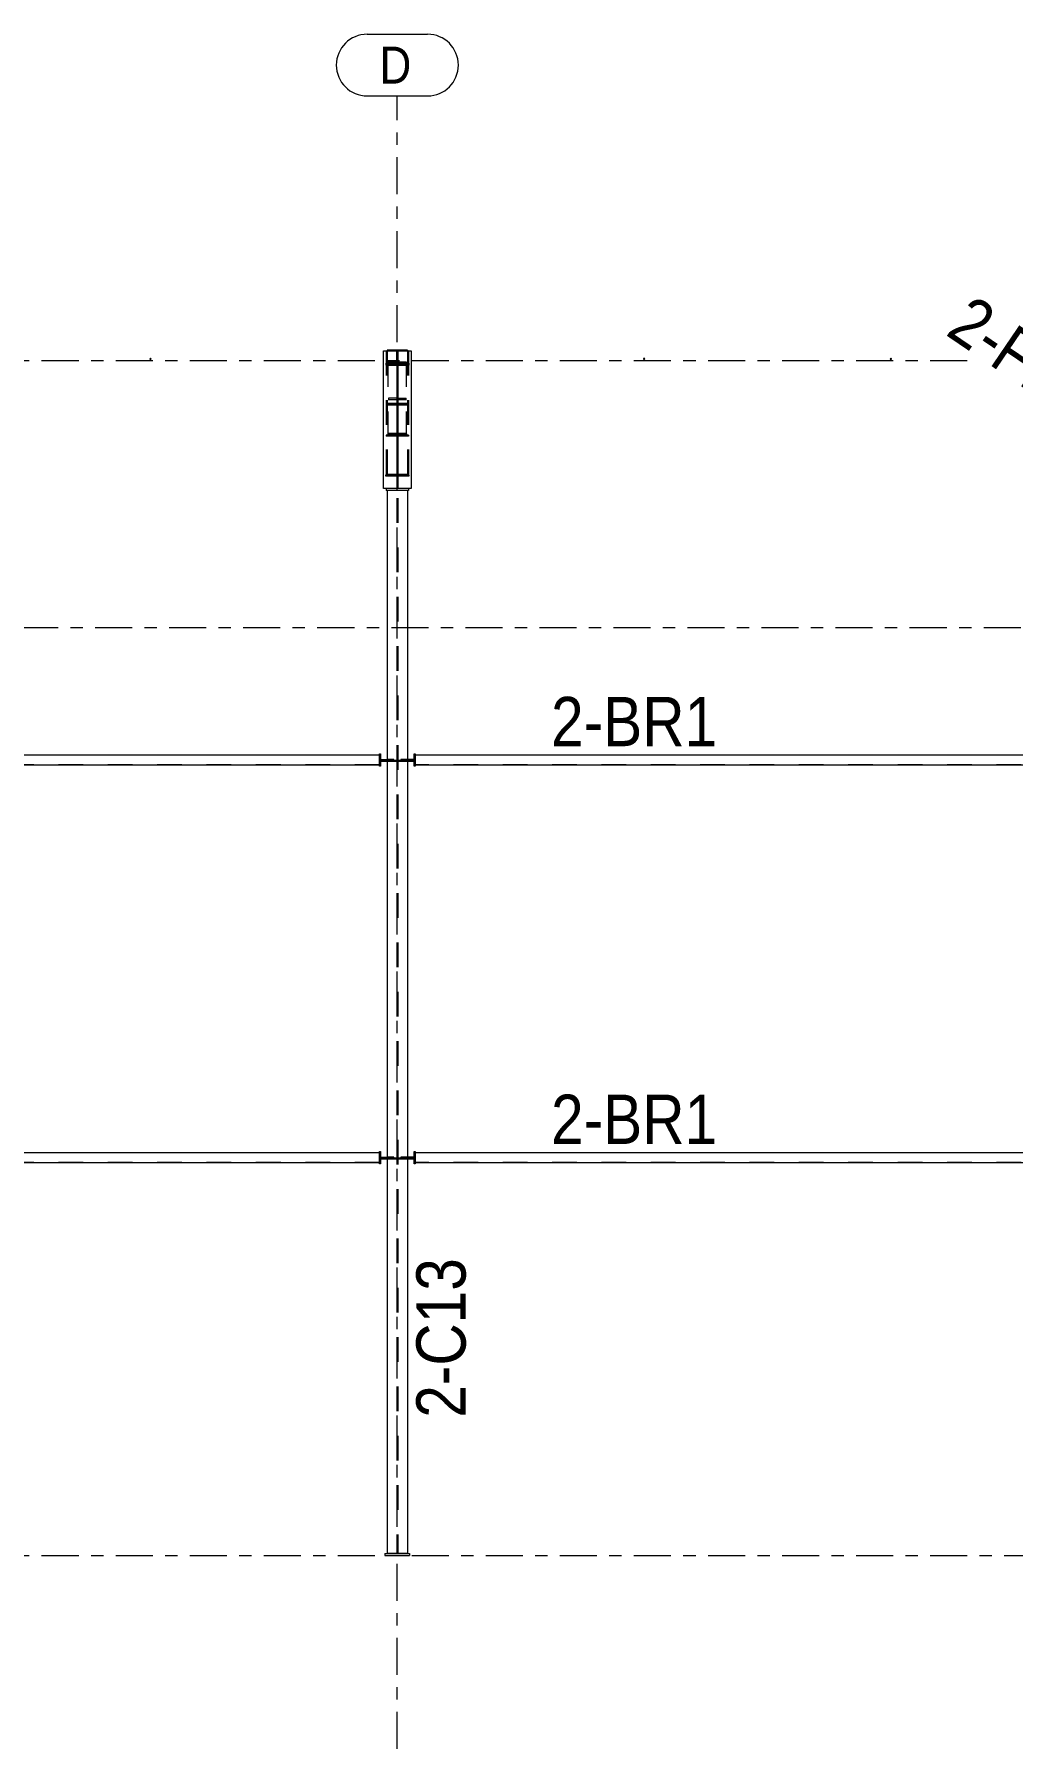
# Model space of a CAD drawing. Header units: millimetres. Extents: x -56 to 1115, y -311 to 509.
# Drawn here: x 880.3 to 959.6, y 226.4 to 365.3 of the extents above; entities that cross this region are included whole.
import ezdxf

# ---------------------------------------------------------------- set-up
doc = ezdxf.new("R2010")
doc.units = ezdxf.units.MM
for name, pattern in [('XKITLINE00', [0]), ('XKITLINE02', [4, 2, -2]), ('XKITLINE03', [6, 3, -1, 1, -1])]:
    doc.linetypes.add(name, pattern=pattern)
for name, color, linetype, lineweight in [('Part', 2, 'Continuous', 0), ('PartMark', 7, 'Continuous', 0), ('S-grid', 1, 'Continuous', 0)]:
    doc.layers.add(name, color=color, linetype=linetype, lineweight=lineweight)
doc.styles.add('ARIAL', font='ARIAL.TTF')

# ---------------------------------------------------------------- blocks, each defined once
blk = doc.blocks.new('*A174')
at = {"layer": 'Part'}
blk.add_hatch(color=3, dxfattribs=at).paths.add_polyline_path([(949.72, 339.07), (949.76, 339.05), (949.77, 339.02), (949.76, 338.98), (949.73, 338.97), (949.69, 338.98), (949.68, 339.01), (949.69, 339.05)], flags=17)
blk = doc.blocks.new('*A189')
at = {"layer": 'Part'}
blk.add_hatch(color=3, dxfattribs=at).paths.add_polyline_path([(889.72, 339.07), (889.76, 339.05), (889.77, 339.02), (889.76, 338.98), (889.73, 338.97), (889.69, 338.98), (889.68, 339.01), (889.69, 339.05)], flags=17)
blk = doc.blocks.new('*A190')
at = {"layer": 'Part'}
blk.add_hatch(color=3, dxfattribs=at).paths.add_polyline_path([(909.68, 338.6), (909.68, 339.51), (909.77, 339.51), (909.77, 338.6)], flags=17)
blk = doc.blocks.new('*A191')
at = {"layer": 'Part'}
blk.add_hatch(color=3, dxfattribs=at).paths.add_polyline_path([(908.91, 335.26), (908.91, 335.34), (909.69, 335.34), (909.69, 335.26)], flags=17)
blk = doc.blocks.new('*A192')
at = {"layer": 'Part'}
blk.add_hatch(color=3, dxfattribs=at).paths.add_polyline_path([(908.91, 332.76), (908.91, 332.84), (909.69, 332.84), (909.69, 332.76)], flags=17)
blk = doc.blocks.new('*A193')
at = {"layer": 'Part'}
blk.add_hatch(color=3, dxfattribs=at).paths.add_polyline_path([(909.76, 335.26), (909.76, 335.34), (910.54, 335.34), (910.54, 335.26)], flags=17)
blk = doc.blocks.new('*A194')
at = {"layer": 'Part'}
blk.add_hatch(color=3, dxfattribs=at).paths.add_polyline_path([(909.76, 332.76), (909.76, 332.84), (910.54, 332.84), (910.54, 332.76)], flags=17)
blk = doc.blocks.new('*A195')
at = {"layer": 'Part'}
blk.add_hatch(color=3, dxfattribs=at).paths.add_polyline_path([(909.68, 329.02), (909.68, 329.55), (909.77, 329.55), (909.77, 329.02)], flags=17)
blk = doc.blocks.new('*A196')
at = {"layer": 'Part'}
blk.add_hatch(color=3, dxfattribs=at).paths.add_polyline_path([(929.72, 339.07), (929.76, 339.05), (929.77, 339.02), (929.76, 338.98), (929.73, 338.97), (929.69, 338.98), (929.68, 339.01), (929.69, 339.05)], flags=17)
blk = doc.blocks.new('*A202')
at = {"layer": 'Part'}
blk.add_hatch(color=3, dxfattribs=at).paths.add_polyline_path([(908.79, 329.55), (908.79, 329.63), (910.66, 329.63), (910.66, 329.55)], flags=17)
blk = doc.blocks.new('*A203')
at = {"layer": 'Part'}
blk.add_hatch(color=3, dxfattribs=at).paths.add_polyline_path([(908.79, 338.51), (908.79, 338.6), (910.66, 338.6), (910.66, 338.51)], flags=17)
blk = doc.blocks.new('*A204')
at = {"layer": 'Part'}
blk.add_hatch(color=3, dxfattribs=at).paths.add_polyline_path([(909.69, 329.63), (909.69, 338.51), (909.76, 338.51), (909.76, 329.63)], flags=17)
blk = doc.blocks.new('*A1191')
at = {"layer": 'S-grid', "color": 1, "linetype": 'XKITLINE03', "lineweight": 0}
blk.add_line((-7.1, 338.9), (956.29, 338.9), dxfattribs=at)
blk = doc.blocks.new('*A1192')
at = {"layer": 'S-grid', "color": 1, "linetype": 'XKITLINE03', "lineweight": 0}
blk.add_line((591.24, 317.24), (1107.46, 317.24), dxfattribs=at)
blk = doc.blocks.new('*A1193')
at = {"layer": 'S-grid', "color": 1, "linetype": 'XKITLINE03', "lineweight": 0}
blk.add_line((-7.1, 242.03), (1107.46, 242.03), dxfattribs=at)
blk = doc.blocks.new('*A1939')
at = {"layer": 'S-grid', "color": 1, "linetype": 'XKITLINE03', "lineweight": 0}
blk.add_line((909.72, 226.36), (909.72, 360.33), dxfattribs=at)
at = {"layer": 'S-grid', "color": 3, "style": 'ARIAL', "width": 0.85}
blk.add_text('D', height=3, dxfattribs=at).set_placement((908.28, 361.33))
blk = doc.blocks.new('*A1941')
at = {"layer": 'Part', "color": 2, "linetype": 'XKITLINE00', "lineweight": 0}
for p, q in [((911.18, 274.68), (968.27, 274.68)), ((968.27, 273.85), (911.18, 273.85))]:
    blk.add_line(p, q, dxfattribs=at)
at = {"layer": 'Part', "color": 7, "linetype": 'XKITLINE02', "lineweight": 0}
for p, q in [((911.18, 273.85), (911.18, 274.68)), ((968.27, 274.65), (911.18, 274.65)), ((968.27, 273.88), (911.18, 273.88)), ((968.27, 274.68), (968.27, 273.85))]:
    blk.add_line(p, q, dxfattribs=at)
blk = doc.blocks.new('*A1942')
at = {"layer": 'Part', "color": 2, "linetype": 'XKITLINE00', "lineweight": 0}
for p, q in [((911.18, 306.92), (968.27, 306.92)), ((968.27, 306.09), (911.18, 306.09))]:
    blk.add_line(p, q, dxfattribs=at)
at = {"layer": 'Part', "color": 7, "linetype": 'XKITLINE02', "lineweight": 0}
for p, q in [((911.18, 306.09), (911.18, 306.92)), ((968.27, 306.89), (911.18, 306.89)), ((968.27, 306.12), (911.18, 306.12)), ((968.27, 306.92), (968.27, 306.09))]:
    blk.add_line(p, q, dxfattribs=at)
blk = doc.blocks.new('*A1948')
at = {"layer": 'Part', "color": 2, "linetype": 'XKITLINE00', "lineweight": 0}
for start, end in [(51.1129, 231.1129), (231.1129, 51.1129)]:
    blk.add_arc((949.72, 339.02), 0.05, start, end, dxfattribs=at)
blk = doc.blocks.new('*A1982')
at = {"layer": 'Part', "color": 2, "linetype": 'XKITLINE00', "lineweight": 0}
for p, q in [((908.89, 339.72), (908.89, 339.68)), ((910.56, 339.72), (908.89, 339.72)), ((910.56, 339.72), (910.56, 339.68)), ((908.89, 328.34), (908.89, 242.19)), ((910.56, 328.34), (910.56, 242.19))]:
    blk.add_line(p, q, dxfattribs=at)
at = {"layer": 'Part', "color": 7, "linetype": 'XKITLINE02', "lineweight": 0}
for p, q in [((908.89, 339.68), (908.89, 328.34)), ((909.68, 339.72), (909.68, 242.19)), ((909.77, 339.72), (909.77, 242.19)), ((910.56, 339.68), (910.56, 328.34)), ((910.56, 242.19), (908.89, 242.19))]:
    blk.add_line(p, q, dxfattribs=at)
blk = doc.blocks.new('*A1984')
at = {"layer": 'Part', "color": 2, "linetype": 'XKITLINE00', "lineweight": 0}
for p, q in [((851.18, 274.68), (908.27, 274.68)), ((908.27, 273.85), (851.18, 273.85))]:
    blk.add_line(p, q, dxfattribs=at)
at = {"layer": 'Part', "color": 7, "linetype": 'XKITLINE02', "lineweight": 0}
for p, q in [((851.18, 273.85), (851.18, 274.68)), ((908.27, 274.65), (851.18, 274.65)), ((908.27, 273.88), (851.18, 273.88)), ((908.27, 274.68), (908.27, 273.85))]:
    blk.add_line(p, q, dxfattribs=at)
blk = doc.blocks.new('*A1985')
at = {"layer": 'Part', "color": 2, "linetype": 'XKITLINE00', "lineweight": 0}
for p, q in [((851.18, 306.92), (908.27, 306.92)), ((908.27, 306.09), (851.18, 306.09))]:
    blk.add_line(p, q, dxfattribs=at)
at = {"layer": 'Part', "color": 7, "linetype": 'XKITLINE02', "lineweight": 0}
for p, q in [((851.18, 306.09), (851.18, 306.92)), ((908.27, 306.89), (851.18, 306.89)), ((908.27, 306.12), (851.18, 306.12)), ((908.27, 306.92), (908.27, 306.09))]:
    blk.add_line(p, q, dxfattribs=at)
blk = doc.blocks.new('*A2001')
at = {"layer": 'Part', "color": 2, "linetype": 'XKITLINE00', "lineweight": 0}
for start, end in [(51.1129, 231.1129), (231.1129, 51.1129)]:
    blk.add_arc((889.72, 339.02), 0.05, start, end, dxfattribs=at)
blk = doc.blocks.new('*A2002')
at = {"layer": 'Part', "color": 7, "linetype": 'XKITLINE02', "lineweight": 0}
for p, q in [((909.7, 332.99), (909.7, 335.72)), ((909.7, 335.72), (909.75, 335.72)), ((909.7, 335.61), (909.75, 335.61)), ((909.75, 335.72), (909.75, 332.99)), ((909, 333.03), (909, 332.9)), ((909, 332.99), (909.7, 332.99)), ((909, 332.9), (910.45, 332.9)), ((909.75, 332.99), (910.45, 332.99)), ((910.45, 333.03), (910.45, 332.9))]:
    blk.add_line(p, q, dxfattribs=at)
blk = doc.blocks.new('*A2003')
at = {"layer": 'Part', "color": 7, "linetype": 'XKITLINE02', "lineweight": 0}
for p, q in [((908.81, 339.68), (910.64, 339.68)), ((908.81, 339.68), (908.81, 328.51)), ((910.64, 339.68), (910.64, 328.51))]:
    blk.add_line(p, q, dxfattribs=at)
at = {"layer": 'Part', "color": 2, "linetype": 'XKITLINE00', "lineweight": 0}
for p, q in [((908.81, 328.51), (908.81, 328.34)), ((910.64, 328.34), (908.81, 328.34)), ((910.64, 328.51), (910.64, 328.34))]:
    blk.add_line(p, q, dxfattribs=at)
blk = doc.blocks.new('*A2004')
at = {"layer": 'Part', "color": 2, "linetype": 'XKITLINE00', "lineweight": 0}
for p, q in [((908.6, 328.51), (908.6, 339.68)), ((908.6, 339.68), (910.85, 339.68)), ((910.85, 339.68), (910.85, 328.51)), ((910.85, 328.51), (908.6, 328.51))]:
    blk.add_line(p, q, dxfattribs=at)
blk = doc.blocks.new('*A2005')
at = {"layer": 'Part', "color": 7, "linetype": 'XKITLINE02', "lineweight": 0}
for p, q in [((908.97, 332.75), (908.97, 338.75)), ((910.47, 338.75), (908.97, 338.75)), ((910.47, 332.75), (910.47, 338.75)), ((910.47, 332.75), (908.97, 332.75))]:
    blk.add_line(p, q, dxfattribs=at)
blk = doc.blocks.new('*A2006')
at = {"layer": 'Part', "color": 2, "linetype": 'XKITLINE00', "lineweight": 0}
for p, q in [((909.68, 339.68), (909.77, 339.68)), ((909.68, 338.6), (909.68, 339.68)), ((909.68, 339.51), (909.77, 339.51)), ((909.77, 339.68), (909.77, 338.6)), ((909.77, 338.6), (909.68, 338.6))]:
    blk.add_line(p, q, dxfattribs=at)
at = {"layer": 'Part', "color": 7, "linetype": 'XKITLINE02', "lineweight": 0}
for p, q in [((909.68, 338.78), (909.77, 338.78)), ((909.68, 338.64), (909.77, 338.64))]:
    blk.add_line(p, q, dxfattribs=at)
blk = doc.blocks.new('*A2007')
at = {"layer": 'Part', "color": 7, "linetype": 'XKITLINE02', "lineweight": 0}
for p, q in [((909.7, 339.03), (909.7, 338.6)), ((909.75, 338.64), (909.7, 338.64)), ((909.75, 339.03), (909.75, 338.6))]:
    blk.add_line(p, q, dxfattribs=at)
blk = doc.blocks.new('*A2008')
at = {"layer": 'Part', "color": 7, "linetype": 'XKITLINE02', "lineweight": 0}
for p, q in [((909.68, 338.7), (908.93, 338.7)), ((908.93, 338.7), (908.93, 338.62)), ((908.93, 338.62), (909.68, 338.62)), ((909.56, 338.7), (909.56, 338.62)), ((909.68, 338.62), (909.68, 338.7))]:
    blk.add_line(p, q, dxfattribs=at)
blk = doc.blocks.new('*A2009')
at = {"layer": 'Part', "color": 7, "linetype": 'XKITLINE02', "lineweight": 0}
for p, q in [((910.52, 338.7), (909.77, 338.7)), ((909.77, 338.7), (909.77, 338.62)), ((909.77, 338.62), (910.52, 338.62)), ((909.89, 338.7), (909.89, 338.62)), ((910.52, 338.62), (910.52, 338.7))]:
    blk.add_line(p, q, dxfattribs=at)
blk = doc.blocks.new('*A2010')
at = {"layer": 'Part', "color": 7, "linetype": 'XKITLINE02', "lineweight": 0}
for p, q in [((909.68, 335.39), (908.93, 335.39)), ((908.93, 335.39), (908.93, 335.3)), ((908.93, 335.3), (909.68, 335.3)), ((909.56, 335.39), (909.56, 335.3)), ((909.68, 335.3), (909.68, 335.39))]:
    blk.add_line(p, q, dxfattribs=at)
blk = doc.blocks.new('*A2011')
at = {"layer": 'Part', "color": 7, "linetype": 'XKITLINE02', "lineweight": 0}
for p, q in [((910.52, 335.39), (909.77, 335.39)), ((909.77, 335.39), (909.77, 335.3)), ((909.77, 335.3), (910.52, 335.3)), ((909.89, 335.39), (909.89, 335.3)), ((910.52, 335.3), (910.52, 335.39))]:
    blk.add_line(p, q, dxfattribs=at)
blk = doc.blocks.new('*A2012')
at = {"layer": 'Part', "color": 7, "linetype": 'XKITLINE02', "lineweight": 0}
for p, q in [((909.68, 332.89), (908.93, 332.89)), ((908.93, 332.89), (908.93, 332.8)), ((908.93, 332.8), (909.68, 332.8)), ((909.56, 332.89), (909.56, 332.8)), ((909.68, 332.8), (909.68, 332.89))]:
    blk.add_line(p, q, dxfattribs=at)
blk = doc.blocks.new('*A2013')
at = {"layer": 'Part', "color": 7, "linetype": 'XKITLINE02', "lineweight": 0}
for p, q in [((910.52, 332.89), (909.77, 332.89)), ((909.77, 332.89), (909.77, 332.8)), ((909.77, 332.8), (910.52, 332.8)), ((909.89, 332.89), (909.89, 332.8)), ((910.52, 332.8), (910.52, 332.89))]:
    blk.add_line(p, q, dxfattribs=at)
blk = doc.blocks.new('*A2014')
at = {"layer": 'Part', "color": 7, "linetype": 'XKITLINE02', "lineweight": 0}
for p, q in [((909.68, 329.64), (908.93, 329.64)), ((908.93, 329.64), (908.93, 329.55)), ((908.93, 329.55), (909.68, 329.55)), ((909.56, 329.64), (909.56, 329.55)), ((909.68, 329.55), (909.68, 329.64))]:
    blk.add_line(p, q, dxfattribs=at)
blk = doc.blocks.new('*A2015')
at = {"layer": 'Part', "color": 7, "linetype": 'XKITLINE02', "lineweight": 0}
for p, q in [((910.52, 329.64), (909.77, 329.64)), ((909.77, 329.64), (909.77, 329.55)), ((909.77, 329.55), (910.52, 329.55)), ((909.89, 329.64), (909.89, 329.55)), ((910.52, 329.55), (910.52, 329.64))]:
    blk.add_line(p, q, dxfattribs=at)
blk = doc.blocks.new('*A2016')
at = {"layer": 'Part', "color": 2, "linetype": 'XKITLINE00', "lineweight": 0}
for p, q in [((909.69, 335.34), (908.81, 335.34)), ((908.81, 335.34), (908.81, 335.26)), ((909.69, 335.26), (908.81, 335.26)), ((908.91, 335.26), (908.91, 335.34)), ((909.69, 335.34), (909.69, 335.26))]:
    blk.add_line(p, q, dxfattribs=at)
at = {"layer": 'Part', "color": 7, "linetype": 'XKITLINE02', "lineweight": 0}
blk.add_line((909.57, 335.26), (909.57, 335.34), dxfattribs=at)
blk = doc.blocks.new('*A2017')
at = {"layer": 'Part', "color": 2, "linetype": 'XKITLINE00', "lineweight": 0}
for p, q in [((909.69, 332.84), (908.81, 332.84)), ((908.81, 332.84), (908.81, 332.76)), ((909.69, 332.76), (908.81, 332.76)), ((908.91, 332.76), (908.91, 332.84)), ((909.69, 332.84), (909.69, 332.76))]:
    blk.add_line(p, q, dxfattribs=at)
at = {"layer": 'Part', "color": 7, "linetype": 'XKITLINE02', "lineweight": 0}
blk.add_line((909.57, 332.76), (909.57, 332.84), dxfattribs=at)
blk = doc.blocks.new('*A2018')
at = {"layer": 'Part', "color": 2, "linetype": 'XKITLINE00', "lineweight": 0}
for p, q in [((910.64, 335.34), (909.76, 335.34)), ((909.76, 335.34), (909.76, 335.26)), ((910.64, 335.26), (909.76, 335.26)), ((910.54, 335.26), (910.54, 335.34)), ((910.64, 335.34), (910.64, 335.26))]:
    blk.add_line(p, q, dxfattribs=at)
at = {"layer": 'Part', "color": 7, "linetype": 'XKITLINE02', "lineweight": 0}
blk.add_line((909.88, 335.26), (909.88, 335.34), dxfattribs=at)
blk = doc.blocks.new('*A2019')
at = {"layer": 'Part', "color": 2, "linetype": 'XKITLINE00', "lineweight": 0}
for p, q in [((910.64, 332.84), (909.76, 332.84)), ((909.76, 332.84), (909.76, 332.76)), ((910.64, 332.76), (909.76, 332.76)), ((910.54, 332.76), (910.54, 332.84)), ((910.64, 332.84), (910.64, 332.76))]:
    blk.add_line(p, q, dxfattribs=at)
at = {"layer": 'Part', "color": 7, "linetype": 'XKITLINE02', "lineweight": 0}
blk.add_line((909.88, 332.76), (909.88, 332.84), dxfattribs=at)
blk = doc.blocks.new('*A2020')
at = {"layer": 'Part', "color": 2, "linetype": 'XKITLINE00', "lineweight": 0}
for p, q in [((909.68, 329.55), (909.68, 328.51)), ((909.68, 329.55), (909.77, 329.55)), ((909.77, 329.55), (909.77, 328.51)), ((909.77, 329.02), (909.68, 329.02)), ((909.77, 328.51), (909.68, 328.51))]:
    blk.add_line(p, q, dxfattribs=at)
at = {"layer": 'Part', "color": 7, "linetype": 'XKITLINE02', "lineweight": 0}
for p, q in [((909.68, 329.52), (909.77, 329.52)), ((909.68, 329.38), (909.77, 329.38))]:
    blk.add_line(p, q, dxfattribs=at)
blk = doc.blocks.new('*A2021')
at = {"layer": 'Part', "color": 2, "linetype": 'XKITLINE00', "lineweight": 0}
for start, end in [(51.1129, 231.1129), (231.1129, 51.1129)]:
    blk.add_arc((929.72, 339.02), 0.05, start, end, dxfattribs=at)
blk = doc.blocks.new('*A2044')
at = {"layer": 'Part', "color": 2, "linetype": 'XKITLINE00', "lineweight": 0}
for p, q in [((908.72, 242.19), (908.72, 242.03)), ((908.72, 242.19), (910.72, 242.19)), ((908.72, 242.03), (910.72, 242.03)), ((910.72, 242.19), (910.72, 242.03))]:
    blk.add_line(p, q, dxfattribs=at)
blk = doc.blocks.new('*A2045')
at = {"layer": 'Part', "color": 2, "linetype": 'XKITLINE00', "lineweight": 0}
for p, q in [((908.27, 273.77), (908.27, 274.77)), ((908.27, 274.77), (908.35, 274.77)), ((908.35, 273.77), (908.27, 273.77)), ((908.35, 274.77), (908.35, 273.77))]:
    blk.add_line(p, q, dxfattribs=at)
blk = doc.blocks.new('*A2046')
at = {"layer": 'Part', "color": 2, "linetype": 'XKITLINE00', "lineweight": 0}
for p, q in [((908.35, 274.22), (908.35, 274.31)), ((908.35, 274.31), (908.89, 274.31)), ((908.43, 274.22), (908.35, 274.22))]:
    blk.add_line(p, q, dxfattribs=at)
at = {"layer": 'Part', "color": 7, "linetype": 'XKITLINE02', "lineweight": 0}
for p, q in [((909.43, 274.22), (908.43, 274.22)), ((909.43, 274.31), (908.89, 274.31)), ((909.43, 274.22), (909.43, 274.31))]:
    blk.add_line(p, q, dxfattribs=at)
blk = doc.blocks.new('*A2047')
at = {"layer": 'Part', "color": 2, "linetype": 'XKITLINE00', "lineweight": 0}
for p, q in [((908.89, 274.22), (908.43, 274.22)), ((908.43, 274.14), (908.43, 274.22)), ((908.89, 274.14), (908.43, 274.14))]:
    blk.add_line(p, q, dxfattribs=at)
at = {"layer": 'Part', "color": 7, "linetype": 'XKITLINE02', "lineweight": 0}
for p, q in [((909.68, 274.22), (908.89, 274.22)), ((909.68, 274.14), (908.89, 274.14)), ((909.56, 274.22), (909.56, 274.14)), ((909.68, 274.22), (909.68, 274.14))]:
    blk.add_line(p, q, dxfattribs=at)
blk = doc.blocks.new('*A2048')
at = {"layer": 'Part', "color": 2, "linetype": 'XKITLINE00', "lineweight": 0}
for p, q in [((911.1, 273.77), (911.1, 274.77)), ((911.1, 274.77), (911.18, 274.77)), ((911.18, 273.77), (911.1, 273.77)), ((911.18, 274.77), (911.18, 273.77))]:
    blk.add_line(p, q, dxfattribs=at)
blk = doc.blocks.new('*A2049')
at = {"layer": 'Part', "color": 7, "linetype": 'XKITLINE02', "lineweight": 0}
for p, q in [((910.02, 274.31), (910.02, 274.22)), ((910.56, 274.31), (910.02, 274.31)), ((911.02, 274.22), (910.02, 274.22))]:
    blk.add_line(p, q, dxfattribs=at)
at = {"layer": 'Part', "color": 2, "linetype": 'XKITLINE00', "lineweight": 0}
for p, q in [((911.1, 274.31), (910.56, 274.31)), ((911.1, 274.22), (911.02, 274.22)), ((911.1, 274.31), (911.1, 274.22))]:
    blk.add_line(p, q, dxfattribs=at)
blk = doc.blocks.new('*A2050')
at = {"layer": 'Part', "color": 7, "linetype": 'XKITLINE02', "lineweight": 0}
for p, q in [((909.77, 274.22), (909.77, 274.14)), ((910.56, 274.22), (909.77, 274.22)), ((910.56, 274.14), (909.77, 274.14)), ((909.89, 274.22), (909.89, 274.14))]:
    blk.add_line(p, q, dxfattribs=at)
at = {"layer": 'Part', "color": 2, "linetype": 'XKITLINE00', "lineweight": 0}
for p, q in [((911.02, 274.22), (910.56, 274.22)), ((911.02, 274.14), (910.56, 274.14)), ((911.02, 274.22), (911.02, 274.14))]:
    blk.add_line(p, q, dxfattribs=at)
blk = doc.blocks.new('*A2051')
at = {"layer": 'Part', "color": 7, "linetype": 'XKITLINE02', "lineweight": 0}
for p, q in [((910.45, 338.66), (909, 338.66)), ((909, 338.66), (909, 338.5)), ((909, 338.57), (909.7, 338.57)), ((909.7, 338.57), (909.7, 335.75)), ((909.75, 335.75), (909.75, 338.57)), ((909.75, 338.57), (910.45, 338.57)), ((910.45, 338.5), (910.45, 338.66)), ((909.7, 335.82), (909, 335.82)), ((909, 335.82), (909, 335.66)), ((909, 335.73), (910.45, 335.73)), ((909.75, 335.82), (910.45, 335.82)), ((910.45, 335.66), (910.45, 335.82))]:
    blk.add_line(p, q, dxfattribs=at)
blk = doc.blocks.new('*A2052')
at = {"layer": 'Part', "color": 7, "linetype": 'XKITLINE02', "lineweight": 0}
for p, q in [((909.77, 306.46), (909.77, 306.38)), ((910.56, 306.46), (909.77, 306.46)), ((910.56, 306.38), (909.77, 306.38)), ((909.89, 306.46), (909.89, 306.38))]:
    blk.add_line(p, q, dxfattribs=at)
at = {"layer": 'Part', "color": 2, "linetype": 'XKITLINE00', "lineweight": 0}
for p, q in [((911.02, 306.46), (910.56, 306.46)), ((911.02, 306.38), (910.56, 306.38)), ((911.02, 306.46), (911.02, 306.38))]:
    blk.add_line(p, q, dxfattribs=at)
blk = doc.blocks.new('*A2053')
at = {"layer": 'Part', "color": 7, "linetype": 'XKITLINE02', "lineweight": 0}
for p, q in [((910.02, 306.55), (910.02, 306.46)), ((910.56, 306.55), (910.02, 306.55)), ((911.02, 306.46), (910.02, 306.46))]:
    blk.add_line(p, q, dxfattribs=at)
at = {"layer": 'Part', "color": 2, "linetype": 'XKITLINE00', "lineweight": 0}
for p, q in [((911.1, 306.55), (910.56, 306.55)), ((911.1, 306.46), (911.02, 306.46)), ((911.1, 306.55), (911.1, 306.46))]:
    blk.add_line(p, q, dxfattribs=at)
blk = doc.blocks.new('*A2054')
at = {"layer": 'Part', "color": 2, "linetype": 'XKITLINE00', "lineweight": 0}
for p, q in [((911.1, 306), (911.1, 307)), ((911.1, 307), (911.18, 307)), ((911.18, 306), (911.1, 306)), ((911.18, 307), (911.18, 306))]:
    blk.add_line(p, q, dxfattribs=at)
blk = doc.blocks.new('*A2055')
at = {"layer": 'Part', "color": 2, "linetype": 'XKITLINE00', "lineweight": 0}
for p, q in [((908.89, 306.46), (908.43, 306.46)), ((908.43, 306.38), (908.43, 306.46)), ((908.89, 306.38), (908.43, 306.38))]:
    blk.add_line(p, q, dxfattribs=at)
at = {"layer": 'Part', "color": 7, "linetype": 'XKITLINE02', "lineweight": 0}
for p, q in [((909.68, 306.46), (908.89, 306.46)), ((909.68, 306.38), (908.89, 306.38)), ((909.56, 306.46), (909.56, 306.38)), ((909.68, 306.46), (909.68, 306.38))]:
    blk.add_line(p, q, dxfattribs=at)
blk = doc.blocks.new('*A2056')
at = {"layer": 'Part', "color": 2, "linetype": 'XKITLINE00', "lineweight": 0}
for p, q in [((908.35, 306.46), (908.35, 306.55)), ((908.35, 306.55), (908.89, 306.55)), ((908.43, 306.46), (908.35, 306.46))]:
    blk.add_line(p, q, dxfattribs=at)
at = {"layer": 'Part', "color": 7, "linetype": 'XKITLINE02', "lineweight": 0}
for p, q in [((909.43, 306.46), (908.43, 306.46)), ((909.43, 306.55), (908.89, 306.55)), ((909.43, 306.46), (909.43, 306.55))]:
    blk.add_line(p, q, dxfattribs=at)
blk = doc.blocks.new('*A2057')
at = {"layer": 'Part', "color": 2, "linetype": 'XKITLINE00', "lineweight": 0}
for p, q in [((908.27, 306), (908.27, 307)), ((908.27, 307), (908.35, 307)), ((908.35, 306), (908.27, 306)), ((908.35, 307), (908.35, 306))]:
    blk.add_line(p, q, dxfattribs=at)
blk = doc.blocks.new('*A2058')
at = {"layer": 'Part', "color": 2, "linetype": 'XKITLINE00', "lineweight": 0}
for p, q in [((908.79, 329.63), (910.66, 329.63)), ((908.79, 329.51), (908.79, 329.63)), ((908.79, 329.55), (910.66, 329.55)), ((909.68, 329.51), (908.79, 329.51)), ((910.66, 329.51), (909.77, 329.51)), ((910.66, 329.63), (910.66, 329.51))]:
    blk.add_line(p, q, dxfattribs=at)
at = {"layer": 'Part', "color": 7, "linetype": 'XKITLINE02', "lineweight": 0}
for p, q in [((908.79, 329.59), (910.66, 329.59)), ((909.77, 329.51), (909.68, 329.51))]:
    blk.add_line(p, q, dxfattribs=at)
blk = doc.blocks.new('*A2059')
at = {"layer": 'Part', "color": 2, "linetype": 'XKITLINE00', "lineweight": 0}
for p, q in [((908.79, 338.66), (908.79, 338.51)), ((909.68, 338.66), (908.79, 338.66)), ((910.66, 338.6), (908.79, 338.6)), ((908.79, 338.51), (910.66, 338.51)), ((910.66, 338.66), (909.77, 338.66)), ((910.66, 338.66), (910.66, 338.51))]:
    blk.add_line(p, q, dxfattribs=at)
at = {"layer": 'Part', "color": 7, "linetype": 'XKITLINE02', "lineweight": 0}
for p, q in [((908.79, 338.57), (910.66, 338.57)), ((909.77, 338.66), (909.68, 338.66))]:
    blk.add_line(p, q, dxfattribs=at)
blk = doc.blocks.new('*A2060')
at = {"layer": 'Part', "color": 7, "linetype": 'XKITLINE02', "lineweight": 0}
for p, q in [((909.76, 338.57), (909.69, 338.57)), ((909.69, 338.57), (909.69, 338.51)), ((909.76, 338.57), (909.76, 338.51)), ((909.69, 329.63), (909.69, 329.59)), ((909.69, 329.59), (909.76, 329.59)), ((909.76, 329.63), (909.76, 329.59))]:
    blk.add_line(p, q, dxfattribs=at)
at = {"layer": 'Part', "color": 2, "linetype": 'XKITLINE00', "lineweight": 0}
for p, q in [((909.69, 338.51), (909.76, 338.51)), ((909.69, 338.51), (909.69, 329.63)), ((909.76, 338.51), (909.76, 329.63)), ((909.69, 329.63), (909.76, 329.63))]:
    blk.add_line(p, q, dxfattribs=at)
blk = doc.blocks.new('*A2061')
at = {"layer": 'S-grid', "color": 1, "linetype": 'XKITLINE00', "lineweight": 0}
for p, q in [((907.28, 365.33), (912.17, 365.33)), ((907.28, 360.33), (912.17, 360.33))]:
    blk.add_line(p, q, dxfattribs=at)
for centre, start, end in [((907.28, 362.83), 90, 270), ((912.17, 362.83), 270, 90)]:
    blk.add_arc(centre, 2.5, start, end, dxfattribs=at)
blk = doc.blocks.new('*A2429')
at = {"layer": 'PartMark', "color": 3, "style": 'ARIAL', "width": 0.85}
blk.add_text('2-FB1', height=4, rotation=-34.1884, dxfattribs=at).set_placement((954.06, 341.02))
blk = doc.blocks.new('*A2434')
at = {"layer": 'PartMark', "color": 3, "style": 'ARIAL', "width": 0.85}
blk.add_text('2-C13', height=4, rotation=90.0002, dxfattribs=at).set_placement((915.26, 253.19))
blk = doc.blocks.new('*A2435')
at = {"layer": 'PartMark', "color": 3, "style": 'ARIAL', "width": 0.85}
blk.add_text('2-BR1', height=4, dxfattribs=at).set_placement((922.18, 275.38))
blk = doc.blocks.new('*A2436')
at = {"layer": 'PartMark', "color": 3, "style": 'ARIAL', "width": 0.85}
blk.add_text('2-BR1', height=4, dxfattribs=at).set_placement((922.18, 307.62))

msp = doc.modelspace()

# ---------------------------------------------------------------- block references
at = {"lineweight": 0}
for name in ['*A2061', '*A1939', '*A2429', '*A1191', '*A2004', '*A2003', '*A1982', '*A2006', '*A190', '*A2001', '*A189', '*A2059', '*A203', '*A2008', '*A2005', '*A2051', '*A2060', '*A204', '*A2007', '*A2009', '*A2021', '*A196', '*A1948', '*A174', '*A2016', '*A191', '*A2010', '*A2002', '*A193', '*A2018', '*A2011', '*A2017', '*A192', '*A2012', '*A194', '*A2019', '*A2013', '*A202', '*A2058', '*A2014', '*A195', '*A2020', '*A2015', '*A1192', '*A2436', '*A1985', '*A2057', '*A2056', '*A2055', '*A2052', '*A2053', '*A2054', '*A1942', '*A2435', '*A1984', '*A2045', '*A2046', '*A2047', '*A2050', '*A2049', '*A2048', '*A1941', '*A2434', '*A1193', '*A2044']:
    msp.add_blockref(name, (0, 0), dxfattribs=at)

doc.saveas('drawing.dxf')
